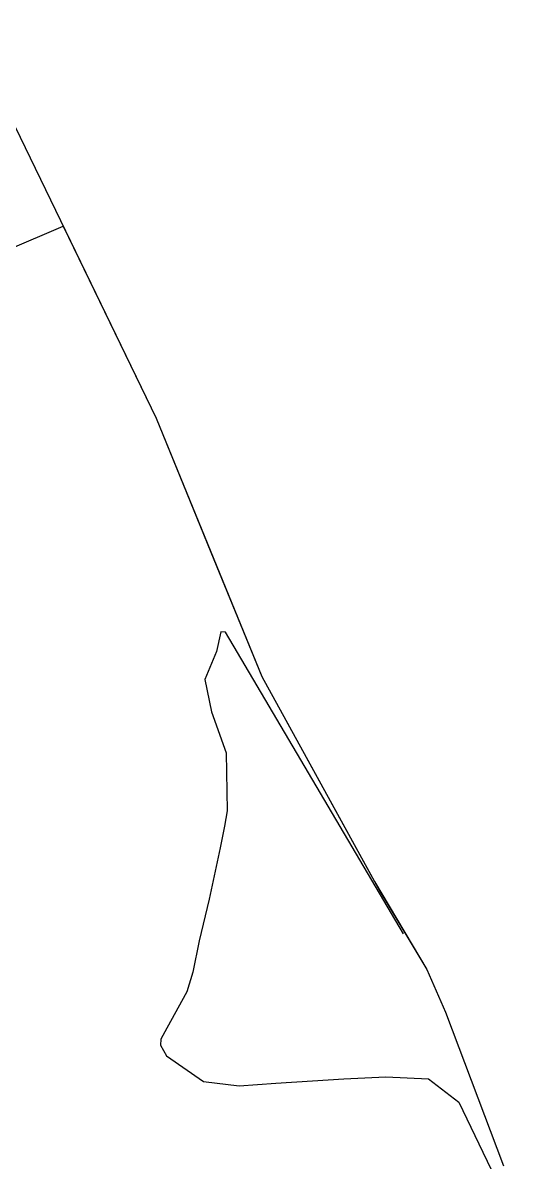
# Model space of a CAD drawing. Header units: metres. Extents: x 298520 to 308411, y 7433745 to 7450750.
# Drawn here: x 307687.19 to 307700.53, y 7434869.14 to 7434900.24 of the extents above; entities that cross this region are included whole.
import ezdxf

# ---------------------------------------------------------------- set-up
doc = ezdxf.new("R2010")
doc.units = ezdxf.units.M
doc.header["$LTSCALE"] = 10
for name, color, linetype in [('Area', 45, 'Continuous'), ('Curvas de Nivel 5m', 15, 'Continuous'), ('Edificações', 30, 'Continuous')]:
    doc.layers.add(name, color=color, linetype=linetype)

msp = doc.modelspace()

# ---------------------------------------------------------------- linework, layer by layer
at = {"layer": 'Area'}
msp.add_polyline3d([(307685.592, 7434900.237, 705.279), (307690.834, 7434889.449, 705.789), (307693.715, 7434882.393, 708.589), (307696.942, 7434876.532, 708.879), (307698.224, 7434874.398, 708.269), (307698.738, 7434873.23, 708.229), (307700.317, 7434869.037, 707.979)], dxfattribs=at)
at = {"layer": 'Curvas de Nivel 5m', "elevation": 705, "flags": 128}
msp.add_lwpolyline([(307697.593, 7434875.37), (307692.728, 7434883.608), (307692.596, 7434883.616), (307692.483, 7434883.073), (307692.161, 7434882.316), (307692.341, 7434881.43), (307692.742, 7434880.307), (307692.77, 7434878.726), (307692.698, 7434878.307), (307692.581, 7434877.713), (307692.275, 7434876.313), (307692.01, 7434875.175), (307691.829, 7434874.32), (307691.667, 7434873.79), (307691.12, 7434872.795), (307690.956, 7434872.491), (307690.949, 7434872.332), (307691.11, 7434872.04), (307692.127, 7434871.339), (307693.102, 7434871.224), (307694.103, 7434871.29), (307695.104, 7434871.356), (307695.961, 7434871.415), (307697.105, 7434871.465), (307698.271, 7434871.409), (307699.098, 7434870.776), (307700.533, 7434867.802)], dxfattribs=at)
at = {"layer": 'Edificações', "elevation": 705.541}
msp.add_lwpolyline([(307672.226, 7434864.83), (307667.394, 7434876.157), (307674.496, 7434879.202), (307672.702, 7434883.394), (307665.418, 7434880.576), (307661.645, 7434889.941), (307673.151, 7434894.776), (307673.594, 7434893.693), (307676.445, 7434894.777), (307676.218, 7434895.274), (307678.729, 7434896.449), (307680.973, 7434891.569), (307688.287, 7434894.689), (307690.834, 7434889.449), (307692.41, 7434885.588), (307693.715, 7434882.393), (307696.798, 7434876.795), (307698.224, 7434874.398), (307698.738, 7434873.23), (307700.317, 7434869.037)], dxfattribs=at)

doc.saveas('drawing.dxf')
